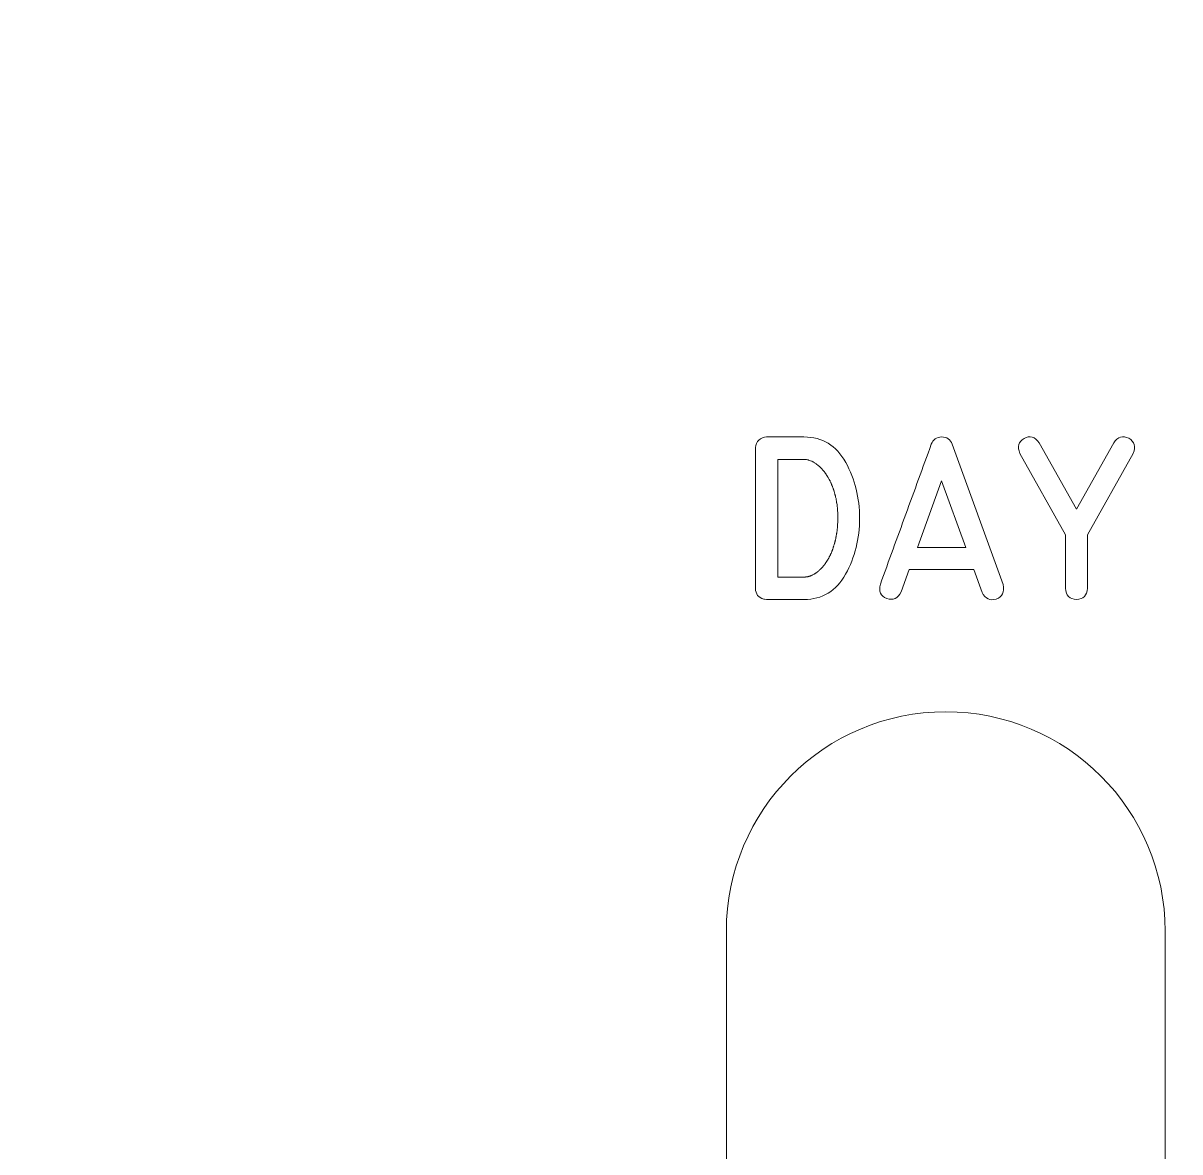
# Model space of a CAD drawing. Header units: millimetres. Extents: x -77 to 260, y -244 to 128.
# Drawn here: x -34.55 to -14.46, y 27.7 to 47.3 of the extents above; entities that cross this region are included whole.
import ezdxf

# ---------------------------------------------------------------- set-up
doc = ezdxf.new("R2010")
doc.units = ezdxf.units.MM
doc.header["$MEASUREMENT"] = 0
doc.layers.add('Cut', color=7, linetype='Continuous')
doc.layers.add('Engrave', color=7, linetype='Continuous')

msp = doc.modelspace()

# ---------------------------------------------------------------- linework, layer by layer
at = {"layer": 'Cut', "color": 250, "lineweight": 9}
for points, knots in [([(15.9454, 126.7647), (15.9454, 126.7647), (-65.0547, 126.7647), (-65.0547, 126.7647), (-65.0547, 126.7647), (-65.8797, 126.7647), (-66.5547, 126.0897), (-66.5547, 125.2647), (-66.5547, 125.2647), (-66.5547, 125.2647), (-66.5547, 122.5647), (-66.5547, 122.5647), (-66.5547, 122.5647), (-66.5547, 119.251), (-69.241, 116.5647), (-72.5547, 116.5647), (-72.5547, 116.5647), (-72.5547, 116.5647), (-75.2546, 116.5647), (-75.2546, 116.5647), (-75.2546, 116.5647), (-76.0796, 116.5647), (-76.7546, 115.8897), (-76.7546, 115.0647), (-76.7546, 115.0647), (-76.7546, 115.0647), (-76.7546, -23.8355), (-76.7546, -23.8355), (-76.7546, -23.8355), (-76.7546, -24.6605), (-76.0796, -25.3355), (-75.2546, -25.3355), (-75.2546, -25.3355), (-75.2546, -25.3355), (-72.5547, -25.3355), (-72.5547, -25.3355), (-72.5547, -25.3355), (-69.241, -25.3355), (-66.5547, -28.0218), (-66.5547, -31.3355), (-66.5547, -31.3355), (-66.5547, -31.3355), (-66.5547, -34.0353), (-66.5547, -34.0353), (-66.5547, -34.0353), (-66.5547, -34.8603), (-65.8797, -35.5353), (-65.0547, -35.5353), (-65.0547, -35.5353), (-65.0547, -35.5353), (15.9454, -35.5353), (15.9454, -35.5353), (15.9454, -35.5353), (16.7704, -35.5353), (17.4454, -34.8603), (17.4454, -34.0353), (17.4454, -34.0353), (17.4454, -34.0353), (17.4454, -31.3355), (17.4454, -31.3355), (17.4454, -31.3355), (17.4454, -28.0218), (20.1317, -25.3355), (23.4454, -25.3355), (23.4454, -25.3355), (23.4454, -25.3355), (26.1454, -25.3355), (26.1454, -25.3355), (26.1454, -25.3355), (26.9704, -25.3355), (27.6454, -24.6605), (27.6454, -23.8355), (27.6454, -23.8355), (27.6454, -23.8355), (27.6454, 115.0647), (27.6454, 115.0647), (27.6454, 115.0647), (27.6454, 115.8897), (26.9704, 116.5647), (26.1454, 116.5647), (26.1454, 116.5647), (26.1454, 116.5647), (23.4454, 116.5647), (23.4454, 116.5647), (23.4454, 116.5647), (20.1317, 116.5647), (17.4454, 119.251), (17.4454, 122.5647), (17.4454, 122.5647), (17.4454, 122.5647), (17.4454, 125.2647), (17.4454, 125.2647), (17.4454, 125.2647), (17.4454, 126.0897), (16.7704, 126.7647), (15.9454, 126.7647)], [0, 0, 0, 0, 0.04, 0.04, 0.04, 0.04, 0.08, 0.08, 0.08, 0.08, 0.12, 0.12, 0.12, 0.12, 0.16, 0.16, 0.16, 0.16, 0.2, 0.2, 0.2, 0.2, 0.24, 0.24, 0.24, 0.24, 0.28, 0.28, 0.28, 0.28, 0.32, 0.32, 0.32, 0.32, 0.36, 0.36, 0.36, 0.36, 0.4, 0.4, 0.4, 0.4, 0.44, 0.44, 0.44, 0.44, 0.48, 0.48, 0.48, 0.48, 0.52, 0.52, 0.52, 0.52, 0.56, 0.56, 0.56, 0.56, 0.6, 0.6, 0.6, 0.6, 0.64, 0.64, 0.64, 0.64, 0.68, 0.68, 0.68, 0.68, 0.72, 0.72, 0.72, 0.72, 0.76, 0.76, 0.76, 0.76, 0.8, 0.8, 0.8, 0.8, 0.84, 0.84, 0.84, 0.84, 0.88, 0.88, 0.88, 0.88, 0.92, 0.92, 0.92, 0.92, 1, 1, 1, 1]), ([(-14.7193, 31.5287), (-14.7193, 31.5287), (-14.7193, 23.9087), (-14.7193, 23.9087), (-14.7193, 23.9087), (-14.7193, 23.9087), (-14.7193, 23.5987), (-14.7193, 23.5987), (-14.7193, 23.5987), (-14.7193, 23.5987), (-14.7318, 23.5987), (-14.7318, 23.5987), (-14.7318, 23.5987), (-14.8898, 21.6396), (-16.5296, 20.0987), (-18.5294, 20.0987), (-18.5294, 20.0987), (-20.5292, 20.0987), (-22.169, 21.6394), (-22.3268, 23.5987), (-22.3268, 23.5987), (-22.3268, 23.5987), (-22.3393, 23.5987), (-22.3393, 23.5987), (-22.3393, 23.5987), (-22.3393, 23.5987), (-22.3393, 23.9087), (-22.3393, 23.9087), (-22.3393, 23.9087), (-22.3393, 23.9087), (-22.3393, 31.5287), (-22.3393, 31.5287), (-22.3393, 31.5287), (-22.3393, 33.6329), (-20.6336, 35.3387), (-18.5294, 35.3387), (-18.5294, 35.3387), (-16.4251, 35.3387), (-14.7193, 33.6329), (-14.7193, 31.5287)], [0, 0, 0, 0, 0.0909091, 0.0909091, 0.0909091, 0.0909091, 0.1818182, 0.1818182, 0.1818182, 0.1818182, 0.2727273, 0.2727273, 0.2727273, 0.2727273, 0.3636364, 0.3636364, 0.3636364, 0.3636364, 0.4545455, 0.4545455, 0.4545455, 0.4545455, 0.5454545, 0.5454545, 0.5454545, 0.5454545, 0.6363636, 0.6363636, 0.6363636, 0.6363636, 0.7272727, 0.7272727, 0.7272727, 0.7272727, 0.8181818, 0.8181818, 0.8181818, 0.8181818, 1, 1, 1, 1])]:
    msp.add_open_spline(points, degree=3, knots=knots, dxfattribs=at)
at = {"layer": 'Engrave', "color": 240, "lineweight": 9}
for points, knots in [([(-21.641, 40.1105), (-21.641, 40.1105), (-20.9919, 40.1105), (-20.9919, 40.1105), (-20.9919, 40.1105), (-20.6693, 40.1105), (-20.428, 39.9637), (-20.2671, 39.6698), (-20.2671, 39.6698), (-20.1062, 39.3758), (-20.0258, 39.0522), (-20.0258, 38.6994), (-20.0258, 38.6994), (-20.0258, 38.3466), (-20.1067, 38.0235), (-20.2676, 37.7295), (-20.2676, 37.7295), (-20.4289, 37.4355), (-20.6702, 37.2883), (-20.9919, 37.2883), (-20.9919, 37.2883), (-20.9919, 37.2883), (-21.641, 37.2883), (-21.641, 37.2883), (-21.641, 37.2883), (-21.641, 37.2883), (-21.6382, 37.2883), (-21.6382, 37.2883), (-21.6382, 37.2883), (-21.6382, 37.2883), (-21.641, 37.2883), (-21.641, 37.2883), (-21.641, 37.2883), (-21.6712, 37.293), (-21.6876, 37.2958), (-21.6904, 37.2968), (-21.6904, 37.2968), (-21.7859, 37.3193), (-21.8334, 37.3819), (-21.8325, 37.484), (-21.8325, 37.484), (-21.8325, 37.484), (-21.8339, 37.484), (-21.8339, 37.484), (-21.8339, 37.484), (-21.8339, 37.484), (-21.8325, 39.9176), (-21.8325, 39.9176), (-21.8325, 39.9176), (-21.8334, 39.9205), (-21.8339, 39.9242), (-21.8339, 39.9285), (-21.8339, 39.9285), (-21.8311, 39.9793), (-21.8113, 40.0221), (-21.7742, 40.0573), (-21.7742, 40.0573), (-21.7365, 40.0926), (-21.6918, 40.1105), (-21.6396, 40.1105), (-21.6396, 40.1105), (-21.6396, 40.1105), (-21.641, 40.1105), (-21.641, 40.1105)], [0, 0, 0, 0, 0.0588235, 0.0588235, 0.0588235, 0.0588235, 0.1176471, 0.1176471, 0.1176471, 0.1176471, 0.1764706, 0.1764706, 0.1764706, 0.1764706, 0.2352941, 0.2352941, 0.2352941, 0.2352941, 0.2941176, 0.2941176, 0.2941176, 0.2941176, 0.3529412, 0.3529412, 0.3529412, 0.3529412, 0.4117647, 0.4117647, 0.4117647, 0.4117647, 0.4705882, 0.4705882, 0.4705882, 0.4705882, 0.5294118, 0.5294118, 0.5294118, 0.5294118, 0.5882353, 0.5882353, 0.5882353, 0.5882353, 0.6470588, 0.6470588, 0.6470588, 0.6470588, 0.7058824, 0.7058824, 0.7058824, 0.7058824, 0.7647059, 0.7647059, 0.7647059, 0.7647059, 0.8235294, 0.8235294, 0.8235294, 0.8235294, 0.8823529, 0.8823529, 0.8823529, 0.8823529, 1, 1, 1, 1]), ([(-19.6645, 37.5541), (-19.5178, 37.9595), (-19.3705, 38.3645), (-19.2233, 38.769), (-19.2233, 38.769), (-19.0756, 39.1735), (-18.9279, 39.5785), (-18.7802, 39.9835), (-18.7802, 39.9835), (-18.7497, 40.0672), (-18.6895, 40.1096), (-18.5996, 40.1105), (-18.5996, 40.1105), (-18.5093, 40.1114), (-18.4486, 40.0691), (-18.4176, 39.9835), (-18.4176, 39.9835), (-18.4176, 39.9835), (-17.5342, 37.5475), (-17.5342, 37.5475), (-17.5342, 37.5475), (-17.507, 37.4177), (-17.5465, 37.3344), (-17.6528, 37.2968), (-17.6528, 37.2968), (-17.7595, 37.2587), (-17.8414, 37.2977), (-17.8997, 37.4125), (-17.8997, 37.4125), (-17.8997, 37.4125), (-18.0413, 37.8066), (-18.0413, 37.8066), (-18.0413, 37.8066), (-18.0413, 37.8066), (-19.1645, 37.8066), (-19.1645, 37.8066), (-19.1645, 37.8066), (-19.1645, 37.8066), (-19.3023, 37.4219), (-19.3023, 37.4219), (-19.3023, 37.4219), (-19.3611, 37.3062), (-19.4449, 37.2685), (-19.553, 37.3085), (-19.553, 37.3085), (-19.6617, 37.348), (-19.6989, 37.4304), (-19.6645, 37.5541)], [0, 0, 0, 0, 0.0769231, 0.0769231, 0.0769231, 0.0769231, 0.1538462, 0.1538462, 0.1538462, 0.1538462, 0.2307692, 0.2307692, 0.2307692, 0.2307692, 0.3076923, 0.3076923, 0.3076923, 0.3076923, 0.3846154, 0.3846154, 0.3846154, 0.3846154, 0.4615385, 0.4615385, 0.4615385, 0.4615385, 0.5384615, 0.5384615, 0.5384615, 0.5384615, 0.6153846, 0.6153846, 0.6153846, 0.6153846, 0.6923077, 0.6923077, 0.6923077, 0.6923077, 0.7692308, 0.7692308, 0.7692308, 0.7692308, 0.8461538, 0.8461538, 0.8461538, 0.8461538, 1, 1, 1, 1]), ([(-15.6118, 40.0098), (-15.5403, 40.1176), (-15.4538, 40.143), (-15.3522, 40.087), (-15.3522, 40.087), (-15.2506, 40.031), (-15.2247, 39.9435), (-15.2741, 39.824), (-15.2741, 39.824), (-15.2741, 39.824), (-16.0667, 38.4087), (-16.0667, 38.4087), (-16.0667, 38.4087), (-16.0667, 38.4087), (-16.0667, 37.4868), (-16.0667, 37.4868), (-16.0667, 37.4868), (-16.0751, 37.3565), (-16.1391, 37.2911), (-16.259, 37.2911), (-16.259, 37.2911), (-16.379, 37.2911), (-16.443, 37.3565), (-16.4509, 37.4868), (-16.4509, 37.4868), (-16.4509, 37.4868), (-16.4509, 38.4087), (-16.4509, 38.4087), (-16.4509, 38.4087), (-16.4509, 38.4087), (-17.2421, 39.824), (-17.2421, 39.824), (-17.2421, 39.824), (-17.291, 39.9426), (-17.2661, 40.0296), (-17.1678, 40.0851), (-17.1678, 40.0851), (-17.0695, 40.1406), (-16.9815, 40.1157), (-16.9044, 40.0098), (-16.9044, 40.0098), (-16.9044, 40.0098), (-16.2581, 38.8551), (-16.2581, 38.8551), (-16.2581, 38.8551), (-16.2581, 38.8551), (-15.6118, 40.0098), (-15.6118, 40.0098)], [0, 0, 0, 0, 0.0769231, 0.0769231, 0.0769231, 0.0769231, 0.1538462, 0.1538462, 0.1538462, 0.1538462, 0.2307692, 0.2307692, 0.2307692, 0.2307692, 0.3076923, 0.3076923, 0.3076923, 0.3076923, 0.3846154, 0.3846154, 0.3846154, 0.3846154, 0.4615385, 0.4615385, 0.4615385, 0.4615385, 0.5384615, 0.5384615, 0.5384615, 0.5384615, 0.6153846, 0.6153846, 0.6153846, 0.6153846, 0.6923077, 0.6923077, 0.6923077, 0.6923077, 0.7692308, 0.7692308, 0.7692308, 0.7692308, 0.8461538, 0.8461538, 0.8461538, 0.8461538, 1, 1, 1, 1]), ([(-20.9919, 37.6768), (-20.9901, 37.6768), (-20.9882, 37.6768), (-20.9863, 37.6768), (-20.9863, 37.6768), (-20.9844, 37.6768), (-20.9821, 37.6768), (-20.9797, 37.6768), (-20.9797, 37.6768), (-20.9778, 37.6768), (-20.976, 37.6773), (-20.9745, 37.6778), (-20.9745, 37.6778), (-20.9731, 37.6782), (-20.9712, 37.6782), (-20.9684, 37.6782), (-20.9684, 37.6782), (-20.9665, 37.6782), (-20.9647, 37.6787), (-20.9623, 37.6792), (-20.9623, 37.6792), (-20.96, 37.6796), (-20.9576, 37.6796), (-20.9548, 37.6796), (-20.9548, 37.6796), (-20.9529, 37.6796), (-20.951, 37.6801), (-20.9491, 37.6801), (-20.9491, 37.6801), (-20.9473, 37.6806), (-20.9449, 37.6811), (-20.9421, 37.6811), (-20.9421, 37.6811), (-20.9407, 37.6811), (-20.9388, 37.6811), (-20.9369, 37.6815), (-20.9369, 37.6815), (-20.935, 37.682), (-20.9327, 37.6825), (-20.9299, 37.6825), (-20.9299, 37.6825), (-20.9261, 37.6843), (-20.9223, 37.6853), (-20.919, 37.6853), (-20.919, 37.6853), (-20.9172, 37.6853), (-20.9153, 37.6858), (-20.9134, 37.6872), (-20.9134, 37.6872), (-20.9115, 37.6886), (-20.9092, 37.69), (-20.9063, 37.6905), (-20.9063, 37.6905), (-20.9045, 37.6905), (-20.9026, 37.6909), (-20.9002, 37.6914), (-20.9002, 37.6914), (-20.8979, 37.6919), (-20.8955, 37.6923), (-20.8927, 37.6933), (-20.8927, 37.6933), (-20.8908, 37.6933), (-20.8889, 37.6938), (-20.8871, 37.6947), (-20.8871, 37.6947), (-20.8852, 37.6956), (-20.8833, 37.6966), (-20.8805, 37.6975), (-20.8805, 37.6975), (-20.8748, 37.6994), (-20.8706, 37.7013), (-20.8678, 37.7032), (-20.8678, 37.7032), (-20.8513, 37.7088), (-20.8466, 37.7102), (-20.8541, 37.7088), (-20.8541, 37.7088), (-20.8522, 37.7088), (-20.8504, 37.7093), (-20.8485, 37.7107), (-20.8485, 37.7107), (-20.8466, 37.7121), (-20.8442, 37.713), (-20.8419, 37.714), (-20.8419, 37.714), (-20.8334, 37.7196), (-20.8297, 37.722), (-20.8306, 37.721), (-20.8306, 37.721), (-20.8217, 37.7257), (-20.817, 37.7281), (-20.817, 37.7281), (-20.817, 37.7281), (-20.8151, 37.729), (-20.8132, 37.73), (-20.8113, 37.7314), (-20.8113, 37.7314), (-20.8094, 37.7328), (-20.8071, 37.7342), (-20.8043, 37.7361), (-20.8043, 37.7361), (-20.7963, 37.7417), (-20.792, 37.7446), (-20.792, 37.7446), (-20.792, 37.7446), (-20.7902, 37.7455), (-20.7883, 37.7464), (-20.7859, 37.7478), (-20.7859, 37.7478), (-20.7836, 37.7493), (-20.7812, 37.7507), (-20.7784, 37.7526), (-20.7784, 37.7526), (-20.7765, 37.7535), (-20.7746, 37.7549), (-20.7728, 37.7568), (-20.7728, 37.7568), (-20.7709, 37.7587), (-20.7685, 37.7605), (-20.7657, 37.7624), (-20.7657, 37.7624), (-20.7643, 37.7634), (-20.7624, 37.7643), (-20.7605, 37.7657), (-20.7605, 37.7657), (-20.7586, 37.7671), (-20.7563, 37.769), (-20.7535, 37.7704), (-20.7535, 37.7704), (-20.7516, 37.7723), (-20.7469, 37.7761), (-20.7398, 37.7817), (-20.7398, 37.7817), (-20.7323, 37.7892), (-20.7285, 37.7925), (-20.7285, 37.7925), (-20.7285, 37.7925), (-20.7267, 37.7944), (-20.7252, 37.7963), (-20.7234, 37.7982), (-20.7234, 37.7982), (-20.7215, 37.8001), (-20.7191, 37.8024), (-20.7163, 37.8052), (-20.7163, 37.8052), (-20.7144, 37.8071), (-20.7125, 37.8085), (-20.7107, 37.8104), (-20.7107, 37.8104), (-20.7088, 37.8123), (-20.7069, 37.8146), (-20.7041, 37.8175), (-20.7041, 37.8175), (-20.7013, 37.8193), (-20.697, 37.8231), (-20.6914, 37.8283), (-20.6914, 37.8283), (-20.6895, 37.8302), (-20.6876, 37.832), (-20.6862, 37.8339), (-20.6862, 37.8339), (-20.6843, 37.8358), (-20.682, 37.8382), (-20.6791, 37.841), (-20.6791, 37.841), (-20.6773, 37.8429), (-20.6754, 37.8447), (-20.6735, 37.8471), (-20.6735, 37.8471), (-20.6716, 37.8494), (-20.6693, 37.8518), (-20.6669, 37.8546), (-20.6669, 37.8546), (-20.6556, 37.8692), (-20.6519, 37.8739), (-20.6556, 37.8683), (-20.6556, 37.8683), (-20.649, 37.8748), (-20.6453, 37.88), (-20.6434, 37.8838), (-20.6434, 37.8838), (-20.6349, 37.8946), (-20.6312, 37.8998), (-20.6321, 37.8988), (-20.6321, 37.8988), (-20.6302, 37.9017), (-20.6284, 37.904), (-20.6269, 37.9064), (-20.6269, 37.9064), (-20.6251, 37.9087), (-20.6227, 37.9111), (-20.6199, 37.9139), (-20.6199, 37.9139), (-20.618, 37.9167), (-20.6166, 37.9195), (-20.6152, 37.9224), (-20.6152, 37.9224), (-20.6138, 37.9252), (-20.6114, 37.9275), (-20.6091, 37.9304), (-20.6091, 37.9304), (-20.6081, 37.9332), (-20.6062, 37.936), (-20.6039, 37.9393), (-20.6039, 37.9393), (-20.6015, 37.9426), (-20.5997, 37.9454), (-20.5978, 37.9482), (-20.5978, 37.9482), (-20.5921, 37.9558), (-20.5888, 37.9614), (-20.587, 37.9652), (-20.587, 37.9652), (-20.5851, 37.9675), (-20.5832, 37.9708), (-20.5818, 37.9741), (-20.5818, 37.9741), (-20.5804, 37.9769), (-20.5785, 37.9802), (-20.5757, 37.983), (-20.5757, 37.983), (-20.5738, 37.9854), (-20.5724, 37.9887), (-20.571, 37.992), (-20.571, 37.992), (-20.5696, 37.9948), (-20.5677, 37.9981), (-20.5649, 38.0009), (-20.5649, 38.0009), (-20.563, 38.0051), (-20.5601, 38.0113), (-20.5564, 38.0188), (-20.5564, 38.0188), (-20.5545, 38.0216), (-20.5531, 38.0244), (-20.5517, 38.0282), (-20.5517, 38.0282), (-20.5503, 38.0319), (-20.5484, 38.0357), (-20.5456, 38.0395), (-20.5456, 38.0395), (-20.5437, 38.0423), (-20.5418, 38.0451), (-20.5404, 38.0484), (-20.5404, 38.0484), (-20.5395, 38.0517), (-20.5371, 38.055), (-20.5343, 38.0588), (-20.5343, 38.0588), (-20.5333, 38.0616), (-20.5324, 38.0644), (-20.531, 38.0682), (-20.531, 38.0682), (-20.5296, 38.0719), (-20.5282, 38.0757), (-20.5263, 38.0795), (-20.5263, 38.0795), (-20.5235, 38.0837), (-20.5202, 38.0907), (-20.5164, 38.1002), (-20.5164, 38.1002), (-20.5075, 38.1227), (-20.5042, 38.1303), (-20.507, 38.1218), (-20.507, 38.1218), (-20.5061, 38.1246), (-20.5046, 38.1284), (-20.5032, 38.1321), (-20.5032, 38.1321), (-20.5018, 38.1364), (-20.5004, 38.1406), (-20.4985, 38.1439), (-20.4985, 38.1439), (-20.4976, 38.1477), (-20.4966, 38.1514), (-20.4952, 38.1552), (-20.4952, 38.1552), (-20.4938, 38.1589), (-20.4919, 38.1627), (-20.4905, 38.1674), (-20.4905, 38.1674), (-20.4877, 38.1759), (-20.4854, 38.1829), (-20.4835, 38.1895), (-20.4835, 38.1895), (-20.4825, 38.1933), (-20.4816, 38.197), (-20.4802, 38.2008), (-20.4802, 38.2008), (-20.4788, 38.2041), (-20.4769, 38.2083), (-20.475, 38.213), (-20.475, 38.213), (-20.4788, 38.2036), (-20.4764, 38.2116), (-20.4684, 38.2366), (-20.4684, 38.2366), (-20.4665, 38.2408), (-20.4637, 38.2488), (-20.46, 38.2596), (-20.46, 38.2596), (-20.46, 38.2634), (-20.4595, 38.2676), (-20.4581, 38.2714), (-20.4581, 38.2714), (-20.4567, 38.2756), (-20.4553, 38.2798), (-20.4543, 38.2845), (-20.4543, 38.2845), (-20.4534, 38.2883), (-20.4524, 38.2921), (-20.4515, 38.2963), (-20.4515, 38.2963), (-20.451, 38.3005), (-20.4496, 38.3048), (-20.4477, 38.3095), (-20.4477, 38.3095), (-20.4477, 38.3123), (-20.4468, 38.3156), (-20.4454, 38.3198), (-20.4454, 38.3198), (-20.444, 38.324), (-20.443, 38.3283), (-20.4421, 38.333), (-20.4421, 38.333), (-20.4411, 38.3391), (-20.4397, 38.348), (-20.4379, 38.3589), (-20.4379, 38.3589), (-20.4379, 38.3626), (-20.4374, 38.3664), (-20.436, 38.3706), (-20.436, 38.3706), (-20.4346, 38.3748), (-20.4331, 38.3791), (-20.4327, 38.3838), (-20.4327, 38.3838), (-20.4327, 38.3875), (-20.4322, 38.3913), (-20.4313, 38.3955), (-20.4313, 38.3955), (-20.4303, 38.3998), (-20.4294, 38.404), (-20.4284, 38.4087), (-20.4284, 38.4087), (-20.4275, 38.4153), (-20.4261, 38.4238), (-20.4242, 38.4351), (-20.4242, 38.4351), (-20.4242, 38.4383), (-20.4233, 38.4426), (-20.4219, 38.4473), (-20.4219, 38.4473), (-20.4209, 38.452), (-20.4195, 38.4562), (-20.4186, 38.4609), (-20.4186, 38.4609), (-20.4186, 38.4675), (-20.4176, 38.476), (-20.4157, 38.4873), (-20.4157, 38.4873), (-20.4157, 38.491), (-20.4157, 38.4948), (-20.4153, 38.499), (-20.4153, 38.499), (-20.4148, 38.5033), (-20.4139, 38.508), (-20.4129, 38.5131), (-20.4129, 38.5131), (-20.4115, 38.5244), (-20.4106, 38.5329), (-20.4106, 38.5395), (-20.4106, 38.5395), (-20.4096, 38.5461), (-20.4092, 38.5545), (-20.4092, 38.5658), (-20.4092, 38.5658), (-20.4082, 38.5724), (-20.4077, 38.5813), (-20.4077, 38.5931), (-20.4077, 38.5931), (-20.4068, 38.5997), (-20.4063, 38.6086), (-20.4063, 38.6194), (-20.4063, 38.6194), (-20.4063, 38.6241), (-20.4059, 38.6284), (-20.4054, 38.6326), (-20.4054, 38.6326), (-20.4049, 38.6368), (-20.4045, 38.6415), (-20.4035, 38.6472), (-20.4035, 38.6472), (-20.4035, 38.651), (-20.403, 38.6547), (-20.4026, 38.6589), (-20.4026, 38.6589), (-20.4026, 38.6627), (-20.4021, 38.6679), (-20.4021, 38.6731), (-20.4021, 38.6731), (-20.4021, 38.6768), (-20.4021, 38.6811), (-20.4021, 38.6858), (-20.4021, 38.6858), (-20.4021, 38.69), (-20.4021, 38.6947), (-20.4021, 38.6994), (-20.4021, 38.6994), (-20.4021, 38.7041), (-20.4021, 38.7083), (-20.4021, 38.7126), (-20.4021, 38.7126), (-20.4021, 38.7168), (-20.4021, 38.721), (-20.4021, 38.7257), (-20.4021, 38.7257), (-20.4021, 38.73), (-20.4026, 38.7347), (-20.4026, 38.7384), (-20.4026, 38.7384), (-20.403, 38.7427), (-20.4035, 38.7478), (-20.4035, 38.753), (-20.4035, 38.753), (-20.4035, 38.7568), (-20.4035, 38.761), (-20.4035, 38.7657), (-20.4035, 38.7657), (-20.4035, 38.77), (-20.4035, 38.7747), (-20.4035, 38.7794), (-20.4035, 38.7794), (-20.4035, 38.785), (-20.4045, 38.7939), (-20.4063, 38.8071), (-20.4063, 38.8071), (-20.4063, 38.8179), (-20.4068, 38.8264), (-20.4077, 38.8316), (-20.4077, 38.8316), (-20.4077, 38.8382), (-20.4087, 38.8476), (-20.4106, 38.8607), (-20.4106, 38.8607), (-20.4106, 38.8716), (-20.411, 38.88), (-20.412, 38.8857), (-20.412, 38.8857), (-20.412, 38.8918), (-20.4125, 38.9007), (-20.4143, 38.9115), (-20.4143, 38.9115), (-20.4153, 38.9153), (-20.4162, 38.9195), (-20.4167, 38.9242), (-20.4167, 38.9242), (-20.4172, 38.9285), (-20.4172, 38.9332), (-20.4172, 38.9379), (-20.4172, 38.9379), (-20.419, 38.9487), (-20.4209, 38.9576), (-20.4228, 38.9642), (-20.4228, 38.9642), (-20.4237, 38.9675), (-20.4247, 38.9717), (-20.4256, 38.9755), (-20.4256, 38.9755), (-20.4266, 38.9797), (-20.427, 38.984), (-20.427, 38.9887), (-20.427, 38.9887), (-20.428, 38.9953), (-20.4294, 39.0037), (-20.4313, 39.015), (-20.4313, 39.015), (-20.4322, 39.0216), (-20.4331, 39.0301), (-20.435, 39.0414), (-20.435, 39.0414), (-20.4388, 39.0522), (-20.4411, 39.0606), (-20.4421, 39.0658), (-20.4421, 39.0658), (-20.444, 39.0771), (-20.4454, 39.0846), (-20.4463, 39.0893), (-20.4463, 39.0893), (-20.4482, 39.0931), (-20.4496, 39.0969), (-20.4506, 39.1011), (-20.4506, 39.1011), (-20.4515, 39.1053), (-20.452, 39.1096), (-20.4529, 39.1143), (-20.4529, 39.1143), (-20.4538, 39.118), (-20.4553, 39.1218), (-20.4571, 39.126), (-20.4571, 39.126), (-20.459, 39.1303), (-20.46, 39.1345), (-20.46, 39.1392), (-20.46, 39.1392), (-20.4684, 39.1637), (-20.4708, 39.1716), (-20.467, 39.1622), (-20.467, 39.1622), (-20.4689, 39.1688), (-20.4708, 39.1768), (-20.4736, 39.1858), (-20.4736, 39.1858), (-20.4755, 39.1886), (-20.4774, 39.1919), (-20.4788, 39.1961), (-20.4788, 39.1961), (-20.4802, 39.2003), (-20.4811, 39.2041), (-20.4821, 39.2079), (-20.4821, 39.2079), (-20.483, 39.2107), (-20.4858, 39.2187), (-20.4905, 39.2314), (-20.4905, 39.2314), (-20.4938, 39.2403), (-20.4966, 39.2478), (-20.4985, 39.2535), (-20.4985, 39.2535), (-20.5004, 39.2563), (-20.5018, 39.2596), (-20.5032, 39.2638), (-20.5032, 39.2638), (-20.5046, 39.2681), (-20.5061, 39.2718), (-20.507, 39.2756), (-20.507, 39.2756), (-20.5089, 39.278), (-20.5108, 39.2812), (-20.5122, 39.285), (-20.5122, 39.285), (-20.5141, 39.2888), (-20.5155, 39.2925), (-20.5164, 39.2963), (-20.5164, 39.2963), (-20.5202, 39.3052), (-20.5235, 39.3123), (-20.5263, 39.317), (-20.5263, 39.317), (-20.53, 39.3259), (-20.5324, 39.3325), (-20.5343, 39.3363), (-20.5343, 39.3363), (-20.538, 39.3452), (-20.5413, 39.3523), (-20.5442, 39.3565), (-20.5442, 39.3565), (-20.546, 39.3593), (-20.5479, 39.3626), (-20.5493, 39.3659), (-20.5493, 39.3659), (-20.5512, 39.3687), (-20.5526, 39.372), (-20.5536, 39.3748), (-20.5536, 39.3748), (-20.5592, 39.3838), (-20.563, 39.3904), (-20.5649, 39.3941), (-20.5649, 39.3941), (-20.5728, 39.4068), (-20.5766, 39.4129), (-20.5757, 39.412), (-20.5757, 39.412), (-20.5785, 39.4148), (-20.5804, 39.4176), (-20.5818, 39.4209), (-20.5818, 39.4209), (-20.5832, 39.4242), (-20.5851, 39.4271), (-20.587, 39.4299), (-20.587, 39.4299), (-20.5888, 39.4336), (-20.5921, 39.4388), (-20.5978, 39.4463), (-20.5978, 39.4463), (-20.5997, 39.4492), (-20.6015, 39.452), (-20.6034, 39.4543), (-20.6034, 39.4543), (-20.6053, 39.4572), (-20.6067, 39.46), (-20.6077, 39.4628), (-20.6077, 39.4628), (-20.6119, 39.4713), (-20.6199, 39.4816), (-20.6307, 39.4943), (-20.6307, 39.4943), (-20.6326, 39.4962), (-20.6401, 39.5065), (-20.6528, 39.5249), (-20.6528, 39.5249), (-20.6641, 39.5376), (-20.6721, 39.547), (-20.6777, 39.5526), (-20.6777, 39.5526), (-20.6834, 39.5588), (-20.6914, 39.5677), (-20.7027, 39.5785), (-20.7027, 39.5785), (-20.7097, 39.587), (-20.7177, 39.5945), (-20.7262, 39.602), (-20.7262, 39.602), (-20.7323, 39.6067), (-20.7412, 39.6133), (-20.7521, 39.6227), (-20.7521, 39.6227), (-20.7615, 39.6303), (-20.7699, 39.6368), (-20.7784, 39.6434), (-20.7784, 39.6434), (-20.7996, 39.6571), (-20.808, 39.6632), (-20.8043, 39.6613), (-20.8043, 39.6613), (-20.8231, 39.6721), (-20.8311, 39.6773), (-20.8292, 39.6764), (-20.8292, 39.6764), (-20.8292, 39.6764), (-20.8377, 39.6806), (-20.8541, 39.6891), (-20.8541, 39.6891), (-20.8579, 39.6905), (-20.8664, 39.6938), (-20.8805, 39.6985), (-20.8805, 39.6985), (-20.8922, 39.7032), (-20.9012, 39.7065), (-20.9063, 39.7083), (-20.9063, 39.7083), (-20.911, 39.7088), (-20.9153, 39.7102), (-20.919, 39.7116), (-20.919, 39.7116), (-20.9223, 39.713), (-20.9261, 39.7145), (-20.9299, 39.7163), (-20.9299, 39.7163), (-20.9463, 39.7192), (-20.9548, 39.7206), (-20.9548, 39.7206), (-20.9548, 39.7206), (-20.9604, 39.7215), (-20.9684, 39.722), (-20.9797, 39.722), (-20.9797, 39.722), (-20.9821, 39.722), (-20.9844, 39.722), (-20.9863, 39.722), (-20.9863, 39.722), (-20.9882, 39.722), (-20.9901, 39.722), (-20.9919, 39.722), (-20.9919, 39.722), (-20.9919, 39.722), (-21.4468, 39.722), (-21.4468, 39.722), (-21.4468, 39.722), (-21.4468, 39.722), (-21.4468, 37.6768), (-21.4468, 37.6768), (-21.4468, 37.6768), (-21.4468, 37.6768), (-21.4468, 37.6768), (-21.4468, 37.6768), (-21.4468, 37.6768), (-21.4468, 37.6768), (-20.9919, 37.6768), (-20.9919, 37.6768)], [0, 0, 0, 0, 0.005848, 0.005848, 0.005848, 0.005848, 0.0116959, 0.0116959, 0.0116959, 0.0116959, 0.0175439, 0.0175439, 0.0175439, 0.0175439, 0.0233918, 0.0233918, 0.0233918, 0.0233918, 0.0292398, 0.0292398, 0.0292398, 0.0292398, 0.0350877, 0.0350877, 0.0350877, 0.0350877, 0.0409357, 0.0409357, 0.0409357, 0.0409357, 0.0467836, 0.0467836, 0.0467836, 0.0467836, 0.0526316, 0.0526316, 0.0526316, 0.0526316, 0.0584795, 0.0584795, 0.0584795, 0.0584795, 0.0643275, 0.0643275, 0.0643275, 0.0643275, 0.0701754, 0.0701754, 0.0701754, 0.0701754, 0.0760234, 0.0760234, 0.0760234, 0.0760234, 0.0818713, 0.0818713, 0.0818713, 0.0818713, 0.0877193, 0.0877193, 0.0877193, 0.0877193, 0.0935673, 0.0935673, 0.0935673, 0.0935673, 0.0994152, 0.0994152, 0.0994152, 0.0994152, 0.1052632, 0.1052632, 0.1052632, 0.1052632, 0.1111111, 0.1111111, 0.1111111, 0.1111111, 0.1169591, 0.1169591, 0.1169591, 0.1169591, 0.122807, 0.122807, 0.122807, 0.122807, 0.128655, 0.128655, 0.128655, 0.128655, 0.1345029, 0.1345029, 0.1345029, 0.1345029, 0.1403509, 0.1403509, 0.1403509, 0.1403509, 0.1461988, 0.1461988, 0.1461988, 0.1461988, 0.1520468, 0.1520468, 0.1520468, 0.1520468, 0.1578947, 0.1578947, 0.1578947, 0.1578947, 0.1637427, 0.1637427, 0.1637427, 0.1637427, 0.1695906, 0.1695906, 0.1695906, 0.1695906, 0.1754386, 0.1754386, 0.1754386, 0.1754386, 0.1812865, 0.1812865, 0.1812865, 0.1812865, 0.1871345, 0.1871345, 0.1871345, 0.1871345, 0.1929825, 0.1929825, 0.1929825, 0.1929825, 0.1988304, 0.1988304, 0.1988304, 0.1988304, 0.2046784, 0.2046784, 0.2046784, 0.2046784, 0.2105263, 0.2105263, 0.2105263, 0.2105263, 0.2163743, 0.2163743, 0.2163743, 0.2163743, 0.2222222, 0.2222222, 0.2222222, 0.2222222, 0.2280702, 0.2280702, 0.2280702, 0.2280702, 0.2339181, 0.2339181, 0.2339181, 0.2339181, 0.2397661, 0.2397661, 0.2397661, 0.2397661, 0.245614, 0.245614, 0.245614, 0.245614, 0.251462, 0.251462, 0.251462, 0.251462, 0.2573099, 0.2573099, 0.2573099, 0.2573099, 0.2631579, 0.2631579, 0.2631579, 0.2631579, 0.2690058, 0.2690058, 0.2690058, 0.2690058, 0.2748538, 0.2748538, 0.2748538, 0.2748538, 0.2807018, 0.2807018, 0.2807018, 0.2807018, 0.2865497, 0.2865497, 0.2865497, 0.2865497, 0.2923977, 0.2923977, 0.2923977, 0.2923977, 0.2982456, 0.2982456, 0.2982456, 0.2982456, 0.3040936, 0.3040936, 0.3040936, 0.3040936, 0.3099415, 0.3099415, 0.3099415, 0.3099415, 0.3157895, 0.3157895, 0.3157895, 0.3157895, 0.3216374, 0.3216374, 0.3216374, 0.3216374, 0.3274854, 0.3274854, 0.3274854, 0.3274854, 0.3333333, 0.3333333, 0.3333333, 0.3333333, 0.3391813, 0.3391813, 0.3391813, 0.3391813, 0.3450292, 0.3450292, 0.3450292, 0.3450292, 0.3508772, 0.3508772, 0.3508772, 0.3508772, 0.3567251, 0.3567251, 0.3567251, 0.3567251, 0.3625731, 0.3625731, 0.3625731, 0.3625731, 0.3684211, 0.3684211, 0.3684211, 0.3684211, 0.374269, 0.374269, 0.374269, 0.374269, 0.380117, 0.380117, 0.380117, 0.380117, 0.3859649, 0.3859649, 0.3859649, 0.3859649, 0.3918129, 0.3918129, 0.3918129, 0.3918129, 0.3976608, 0.3976608, 0.3976608, 0.3976608, 0.4035088, 0.4035088, 0.4035088, 0.4035088, 0.4093567, 0.4093567, 0.4093567, 0.4093567, 0.4152047, 0.4152047, 0.4152047, 0.4152047, 0.4210526, 0.4210526, 0.4210526, 0.4210526, 0.4269006, 0.4269006, 0.4269006, 0.4269006, 0.4327485, 0.4327485, 0.4327485, 0.4327485, 0.4385965, 0.4385965, 0.4385965, 0.4385965, 0.4444444, 0.4444444, 0.4444444, 0.4444444, 0.4502924, 0.4502924, 0.4502924, 0.4502924, 0.4561404, 0.4561404, 0.4561404, 0.4561404, 0.4619883, 0.4619883, 0.4619883, 0.4619883, 0.4678363, 0.4678363, 0.4678363, 0.4678363, 0.4736842, 0.4736842, 0.4736842, 0.4736842, 0.4795322, 0.4795322, 0.4795322, 0.4795322, 0.4853801, 0.4853801, 0.4853801, 0.4853801, 0.4912281, 0.4912281, 0.4912281, 0.4912281, 0.497076, 0.497076, 0.497076, 0.497076, 0.502924, 0.502924, 0.502924, 0.502924, 0.5087719, 0.5087719, 0.5087719, 0.5087719, 0.5146199, 0.5146199, 0.5146199, 0.5146199, 0.5204678, 0.5204678, 0.5204678, 0.5204678, 0.5263158, 0.5263158, 0.5263158, 0.5263158, 0.5321637, 0.5321637, 0.5321637, 0.5321637, 0.5380117, 0.5380117, 0.5380117, 0.5380117, 0.5438596, 0.5438596, 0.5438596, 0.5438596, 0.5497076, 0.5497076, 0.5497076, 0.5497076, 0.5555556, 0.5555556, 0.5555556, 0.5555556, 0.5614035, 0.5614035, 0.5614035, 0.5614035, 0.5672515, 0.5672515, 0.5672515, 0.5672515, 0.5730994, 0.5730994, 0.5730994, 0.5730994, 0.5789474, 0.5789474, 0.5789474, 0.5789474, 0.5847953, 0.5847953, 0.5847953, 0.5847953, 0.5906433, 0.5906433, 0.5906433, 0.5906433, 0.5964912, 0.5964912, 0.5964912, 0.5964912, 0.6023392, 0.6023392, 0.6023392, 0.6023392, 0.6081871, 0.6081871, 0.6081871, 0.6081871, 0.6140351, 0.6140351, 0.6140351, 0.6140351, 0.619883, 0.619883, 0.619883, 0.619883, 0.625731, 0.625731, 0.625731, 0.625731, 0.6315789, 0.6315789, 0.6315789, 0.6315789, 0.6374269, 0.6374269, 0.6374269, 0.6374269, 0.6432749, 0.6432749, 0.6432749, 0.6432749, 0.6491228, 0.6491228, 0.6491228, 0.6491228, 0.6549708, 0.6549708, 0.6549708, 0.6549708, 0.6608187, 0.6608187, 0.6608187, 0.6608187, 0.6666667, 0.6666667, 0.6666667, 0.6666667, 0.6725146, 0.6725146, 0.6725146, 0.6725146, 0.6783626, 0.6783626, 0.6783626, 0.6783626, 0.6842105, 0.6842105, 0.6842105, 0.6842105, 0.6900585, 0.6900585, 0.6900585, 0.6900585, 0.6959064, 0.6959064, 0.6959064, 0.6959064, 0.7017544, 0.7017544, 0.7017544, 0.7017544, 0.7076023, 0.7076023, 0.7076023, 0.7076023, 0.7134503, 0.7134503, 0.7134503, 0.7134503, 0.7192982, 0.7192982, 0.7192982, 0.7192982, 0.7251462, 0.7251462, 0.7251462, 0.7251462, 0.7309942, 0.7309942, 0.7309942, 0.7309942, 0.7368421, 0.7368421, 0.7368421, 0.7368421, 0.7426901, 0.7426901, 0.7426901, 0.7426901, 0.748538, 0.748538, 0.748538, 0.748538, 0.754386, 0.754386, 0.754386, 0.754386, 0.7602339, 0.7602339, 0.7602339, 0.7602339, 0.7660819, 0.7660819, 0.7660819, 0.7660819, 0.7719298, 0.7719298, 0.7719298, 0.7719298, 0.7777778, 0.7777778, 0.7777778, 0.7777778, 0.7836257, 0.7836257, 0.7836257, 0.7836257, 0.7894737, 0.7894737, 0.7894737, 0.7894737, 0.7953216, 0.7953216, 0.7953216, 0.7953216, 0.8011696, 0.8011696, 0.8011696, 0.8011696, 0.8070175, 0.8070175, 0.8070175, 0.8070175, 0.8128655, 0.8128655, 0.8128655, 0.8128655, 0.8187135, 0.8187135, 0.8187135, 0.8187135, 0.8245614, 0.8245614, 0.8245614, 0.8245614, 0.8304094, 0.8304094, 0.8304094, 0.8304094, 0.8362573, 0.8362573, 0.8362573, 0.8362573, 0.8421053, 0.8421053, 0.8421053, 0.8421053, 0.8479532, 0.8479532, 0.8479532, 0.8479532, 0.8538012, 0.8538012, 0.8538012, 0.8538012, 0.8596491, 0.8596491, 0.8596491, 0.8596491, 0.8654971, 0.8654971, 0.8654971, 0.8654971, 0.871345, 0.871345, 0.871345, 0.871345, 0.877193, 0.877193, 0.877193, 0.877193, 0.8830409, 0.8830409, 0.8830409, 0.8830409, 0.8888889, 0.8888889, 0.8888889, 0.8888889, 0.8947368, 0.8947368, 0.8947368, 0.8947368, 0.9005848, 0.9005848, 0.9005848, 0.9005848, 0.9064327, 0.9064327, 0.9064327, 0.9064327, 0.9122807, 0.9122807, 0.9122807, 0.9122807, 0.9181287, 0.9181287, 0.9181287, 0.9181287, 0.9239766, 0.9239766, 0.9239766, 0.9239766, 0.9298246, 0.9298246, 0.9298246, 0.9298246, 0.9356725, 0.9356725, 0.9356725, 0.9356725, 0.9415205, 0.9415205, 0.9415205, 0.9415205, 0.9473684, 0.9473684, 0.9473684, 0.9473684, 0.9532164, 0.9532164, 0.9532164, 0.9532164, 0.9590643, 0.9590643, 0.9590643, 0.9590643, 0.9649123, 0.9649123, 0.9649123, 0.9649123, 0.9707602, 0.9707602, 0.9707602, 0.9707602, 0.9766082, 0.9766082, 0.9766082, 0.9766082, 0.9824561, 0.9824561, 0.9824561, 0.9824561, 0.9883041, 0.9883041, 0.9883041, 0.9883041, 1, 1, 1, 1]), ([(-18.1819, 38.1938), (-18.1819, 38.1938), (-18.601, 39.3513), (-18.601, 39.3513), (-18.601, 39.3513), (-18.601, 39.3513), (-19.0225, 38.1938), (-19.0225, 38.1938), (-19.0225, 38.1938), (-19.0225, 38.1938), (-18.1819, 38.1938), (-18.1819, 38.1938)], [0, 0, 0, 0, 0.25, 0.25, 0.25, 0.25, 0.5, 0.5, 0.5, 0.5, 1, 1, 1, 1]), ([(-18.601, 39.3513), (-18.601, 39.3513), (-18.1819, 38.1938), (-18.1819, 38.1938), (-18.1819, 38.1938), (-18.1819, 38.1938), (-18.601, 39.3513), (-18.601, 39.3513)], [0, 0, 0, 0, 0.3333333, 0.3333333, 0.3333333, 0.3333333, 1, 1, 1, 1])]:
    msp.add_open_spline(points, degree=3, knots=knots, dxfattribs=at)

doc.saveas('drawing.dxf')
